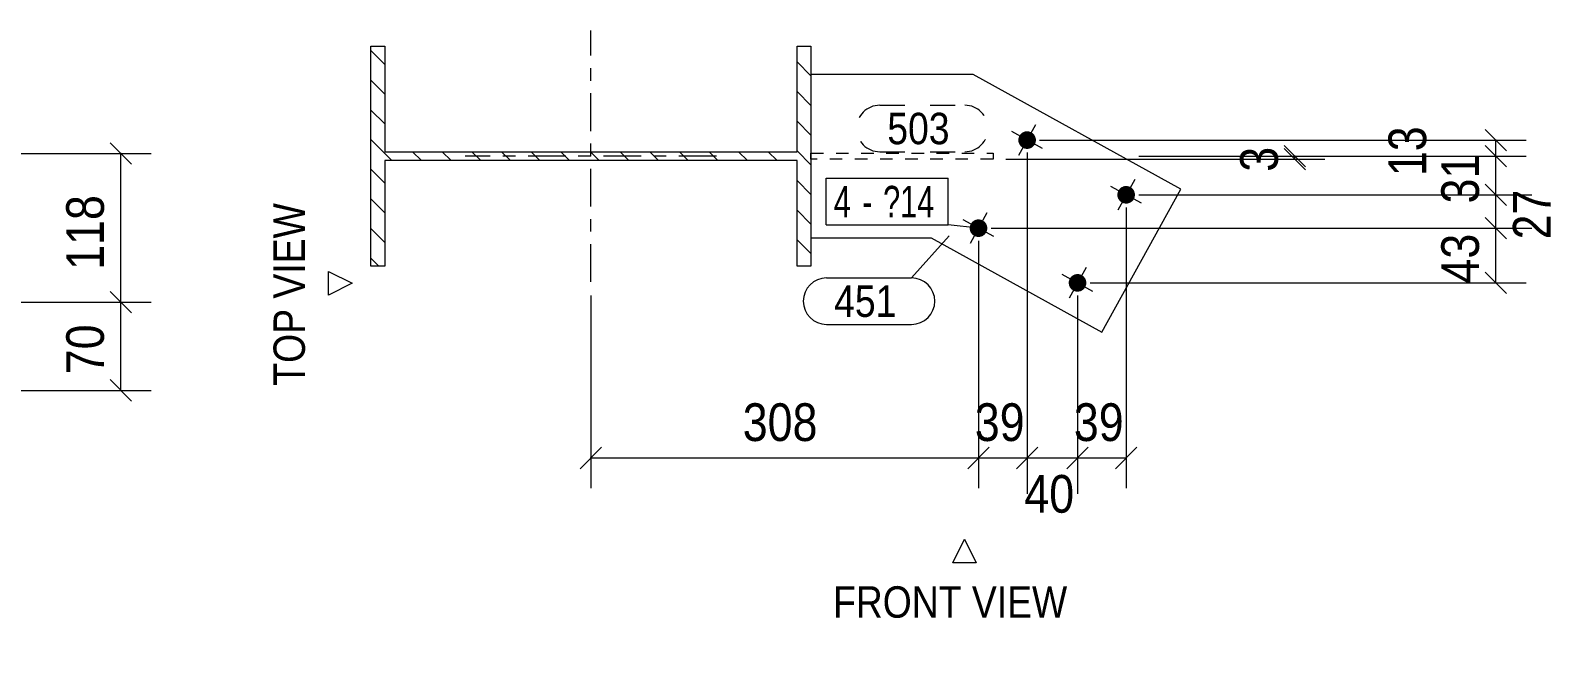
# Model space of a CAD drawing. Header units: millimetres. Extents: x 2 to 579, y 1 to 405.
# Drawn here: x 250.8 to 371.7, y 102.2 to 151.7 of the extents above; entities that cross this region are included whole.
import ezdxf

# ---------------------------------------------------------------- set-up
doc = ezdxf.new("R2010")
doc.units = ezdxf.units.MM
for name, pattern in [('XKITLINE00', [0]), ('XKITLINE01', [4, 1, -1, 1, -1]), ('XKITLINE02', [4, 2, -2]), ('XKITLINE03', [6, 3, -1, 1, -1])]:
    doc.linetypes.add(name, pattern=pattern)
for name, color, linetype, lineweight in [('Bolt', 3, 'Continuous', 0), ('BoltMark', 7, 'Continuous', 0), ('Dimensions', 7, 'Continuous', 0), ('OtherObjectType', 7, 'Continuous', 0), ('Part', 2, 'Continuous', 0), ('PartMark', 7, 'Continuous', 0)]:
    doc.layers.add(name, color=color, linetype=linetype, lineweight=lineweight)
doc.styles.add('ARIAL', font='ARIAL.TTF')
doc.styles.add('ARIAL_NARROW', font='ARIALN.TTF')

# ---------------------------------------------------------------- blocks, each defined once
blk = doc.blocks.new('*A9')
at = {"layer": 'Part', "color": 7, "linetype": 'XKITLINE00', "lineweight": 0}
for p, q in [((278.98, 149.02), (277.88, 150.12)), ((312.88, 150.48), (312.88, 150.48)), ((312.88, 150.48), (312.88, 150.48)), ((312.88, 148.12), (311.78, 149.22)), ((278.98, 146.66), (277.88, 147.76)), ((312.88, 145.76), (311.78, 146.86)), ((278.98, 144.3), (277.88, 145.4)), ((312.88, 143.41), (311.78, 144.51)), ((279.55, 141.38), (277.88, 143.05)), ((281.9, 141.38), (281.2, 142.08)), ((284.26, 141.38), (283.56, 142.08)), ((286.62, 141.38), (285.92, 142.08)), ((288.98, 141.38), (288.28, 142.08)), ((291.33, 141.38), (290.63, 142.08)), ((293.69, 141.38), (292.99, 142.08)), ((296.05, 141.38), (295.35, 142.08)), ((298.4, 141.38), (297.7, 142.08)), ((300.76, 141.38), (300.06, 142.08)), ((303.12, 141.38), (302.42, 142.08)), ((305.48, 141.38), (304.78, 142.08)), ((307.83, 141.38), (307.13, 142.08)), ((310.19, 141.38), (309.49, 142.08)), ((312.88, 141.05), (311.78, 142.15)), ((278.98, 139.59), (277.88, 140.69)), ((312.88, 138.69), (311.78, 139.79)), ((278.98, 137.23), (277.88, 138.33)), ((312.88, 136.33), (311.78, 137.43)), ((278.98, 134.87), (277.88, 135.97)), ((312.88, 133.98), (311.78, 135.08)), ((278.52, 132.98), (277.88, 133.62))]:
    blk.add_line(p, q, dxfattribs=at)
blk = doc.blocks.new('*A87')
at = {"layer": 'Bolt'}
for points in [[(329.71, 142.41), (329.69, 142.43), (329.66, 142.45), (329.63, 142.47), (329.61, 142.5), (329.58, 142.52), (329.56, 142.54), (329.54, 142.57), (329.51, 142.6), (329.5, 142.63), (329.48, 142.66), (329.46, 142.69), (329.45, 142.72), (329.43, 142.75), (329.42, 142.78), (329.41, 142.81), (329.4, 142.85), (329.39, 142.88), (329.39, 142.91), (329.38, 142.95), (329.38, 142.98), (329.38, 143.02), (329.38, 143.05), (329.39, 143.09), (329.39, 143.12), (329.4, 143.15), (329.41, 143.19), (329.42, 143.22), (329.43, 143.25), (329.44, 143.28), (329.45, 143.32), (329.47, 143.35), (329.49, 143.38), (329.51, 143.4), (329.53, 143.43), (329.55, 143.46), (329.57, 143.48), (329.59, 143.51), (329.62, 143.53), (329.65, 143.55), (329.67, 143.58), (329.7, 143.59), (329.73, 143.61), (329.76, 143.63), (329.79, 143.64), (329.82, 143.66), (329.86, 143.67), (329.89, 143.68), (329.92, 143.69), (329.96, 143.7), (329.99, 143.7), (330.02, 143.7), (330.06, 143.71), (330.09, 143.71), (330.13, 143.71), (330.16, 143.7), (330.19, 143.7), (330.23, 143.69), (330.26, 143.68), (330.29, 143.67), (330.33, 143.66), (330.36, 143.65), (330.39, 143.64), (330.42, 143.62), (330.45, 143.6), (330.48, 143.58), (330.51, 143.56), (330.53, 143.54), (330.56, 143.52), (330.58, 143.5), (330.61, 143.47), (330.63, 143.44), (330.65, 143.42), (330.67, 143.39), (330.69, 143.36), (330.7, 143.33), (330.72, 143.3), (330.73, 143.27), (330.74, 143.23), (330.75, 143.2), (330.76, 143.17), (330.77, 143.13), (330.78, 143.1), (330.78, 143.07), (330.78, 143.03), (330.78, 143), (330.78, 142.96), (330.78, 142.93), (330.77, 142.9), (330.77, 142.86), (330.76, 142.83), (330.75, 142.8), (330.74, 142.76), (330.73, 142.73), (330.71, 142.7), (330.7, 142.67), (330.68, 142.64), (330.66, 142.61), (330.64, 142.58), (330.62, 142.56), (330.59, 142.53), (330.57, 142.51), (330.55, 142.48), (330.52, 142.46), (330.49, 142.44), (330.46, 142.42), (330.43, 142.4), (330.4, 142.39), (330.37, 142.37), (330.34, 142.36), (330.31, 142.35), (330.28, 142.33), (330.24, 142.33), (330.21, 142.32), (330.18, 142.31), (330.14, 142.31), (330.11, 142.31), (330.07, 142.31), (330.04, 142.31), (330, 142.31), (329.97, 142.32), (329.94, 142.32), (329.9, 142.33), (329.87, 142.34), (329.84, 142.35), (329.81, 142.36), (329.77, 142.38), (329.74, 142.39)], [(337.59, 138.06), (337.56, 138.08), (337.54, 138.1), (337.51, 138.12), (337.48, 138.15), (337.46, 138.17), (337.44, 138.2), (337.41, 138.22), (337.39, 138.25), (337.37, 138.28), (337.36, 138.31), (337.34, 138.34), (337.32, 138.37), (337.31, 138.4), (337.3, 138.43), (337.29, 138.46), (337.28, 138.5), (337.27, 138.53), (337.27, 138.56), (337.26, 138.6), (337.26, 138.63), (337.26, 138.67), (337.26, 138.7), (337.27, 138.74), (337.27, 138.77), (337.28, 138.8), (337.28, 138.84), (337.29, 138.87), (337.31, 138.9), (337.32, 138.93), (337.33, 138.97), (337.35, 139), (337.37, 139.03), (337.38, 139.05), (337.41, 139.08), (337.43, 139.11), (337.45, 139.14), (337.47, 139.16), (337.5, 139.18), (337.52, 139.21), (337.55, 139.23), (337.58, 139.25), (337.61, 139.26), (337.64, 139.28), (337.67, 139.29), (337.7, 139.31), (337.73, 139.32), (337.77, 139.33), (337.8, 139.34), (337.83, 139.35), (337.87, 139.35), (337.9, 139.36), (337.94, 139.36), (337.97, 139.36), (338.01, 139.36), (338.04, 139.35), (338.07, 139.35), (338.11, 139.34), (338.14, 139.33), (338.17, 139.33), (338.21, 139.31), (338.24, 139.3), (338.27, 139.29), (338.3, 139.27), (338.33, 139.25), (338.36, 139.23), (338.39, 139.21), (338.41, 139.19), (338.44, 139.17), (338.46, 139.15), (338.49, 139.12), (338.51, 139.09), (338.53, 139.07), (338.55, 139.04), (338.57, 139.01), (338.58, 138.98), (338.6, 138.95), (338.61, 138.92), (338.62, 138.89), (338.63, 138.85), (338.64, 138.82), (338.65, 138.79), (338.66, 138.75), (338.66, 138.72), (338.66, 138.68), (338.66, 138.65), (338.66, 138.61), (338.66, 138.58), (338.65, 138.55), (338.65, 138.51), (338.64, 138.48), (338.63, 138.45), (338.62, 138.41), (338.6, 138.38), (338.59, 138.35), (338.57, 138.32), (338.56, 138.29), (338.54, 138.26), (338.52, 138.23), (338.5, 138.21), (338.47, 138.18), (338.45, 138.16), (338.42, 138.13), (338.4, 138.11), (338.37, 138.09), (338.34, 138.07), (338.31, 138.05), (338.28, 138.04), (338.25, 138.02), (338.22, 138.01), (338.19, 138), (338.16, 137.99), (338.12, 137.98), (338.09, 137.97), (338.05, 137.96), (338.02, 137.96), (337.99, 137.96), (337.95, 137.96), (337.92, 137.96), (337.88, 137.96), (337.85, 137.97), (337.82, 137.97), (337.78, 137.98), (337.75, 137.99), (337.72, 138), (337.69, 138.02), (337.65, 138.03), (337.62, 138.05)], [(325.85, 135.41), (325.82, 135.43), (325.79, 135.45), (325.76, 135.47), (325.74, 135.49), (325.71, 135.52), (325.69, 135.54), (325.67, 135.57), (325.65, 135.59), (325.63, 135.62), (325.61, 135.65), (325.59, 135.68), (325.58, 135.71), (325.57, 135.74), (325.55, 135.78), (325.54, 135.81), (325.54, 135.84), (325.53, 135.88), (325.52, 135.91), (325.52, 135.94), (325.52, 135.98), (325.52, 136.01), (325.52, 136.05), (325.52, 136.08), (325.53, 136.12), (325.53, 136.15), (325.54, 136.18), (325.55, 136.22), (325.56, 136.25), (325.57, 136.28), (325.59, 136.31), (325.6, 136.34), (325.62, 136.37), (325.64, 136.4), (325.66, 136.43), (325.68, 136.45), (325.7, 136.48), (325.73, 136.51), (325.75, 136.53), (325.78, 136.55), (325.81, 136.57), (325.84, 136.59), (325.86, 136.61), (325.89, 136.63), (325.93, 136.64), (325.96, 136.65), (325.99, 136.67), (326.02, 136.68), (326.06, 136.68), (326.09, 136.69), (326.12, 136.7), (326.16, 136.7), (326.19, 136.7), (326.23, 136.7), (326.26, 136.7), (326.29, 136.7), (326.33, 136.69), (326.36, 136.69), (326.4, 136.68), (326.43, 136.67), (326.46, 136.66), (326.49, 136.65), (326.52, 136.63), (326.55, 136.62), (326.58, 136.6), (326.61, 136.58), (326.64, 136.56), (326.67, 136.54), (326.69, 136.52), (326.72, 136.49), (326.74, 136.47), (326.76, 136.44), (326.78, 136.41), (326.8, 136.38), (326.82, 136.36), (326.84, 136.33), (326.85, 136.29), (326.87, 136.26), (326.88, 136.23), (326.89, 136.2), (326.9, 136.16), (326.9, 136.13), (326.91, 136.1), (326.91, 136.06), (326.92, 136.03), (326.92, 135.99), (326.91, 135.96), (326.91, 135.93), (326.91, 135.89), (326.9, 135.86), (326.89, 135.82), (326.88, 135.79), (326.87, 135.76), (326.86, 135.73), (326.84, 135.7), (326.83, 135.67), (326.81, 135.64), (326.79, 135.61), (326.77, 135.58), (326.75, 135.55), (326.73, 135.53), (326.7, 135.5), (326.68, 135.48), (326.65, 135.46), (326.63, 135.44), (326.6, 135.42), (326.57, 135.4), (326.54, 135.38), (326.51, 135.37), (326.48, 135.35), (326.44, 135.34), (326.41, 135.33), (326.38, 135.32), (326.34, 135.32), (326.31, 135.31), (326.28, 135.31), (326.24, 135.3), (326.21, 135.3), (326.17, 135.3), (326.14, 135.31), (326.1, 135.31), (326.07, 135.32), (326.04, 135.33), (326, 135.34), (325.97, 135.35), (325.94, 135.36), (325.91, 135.37), (325.88, 135.39)], [(333.73, 131.06), (333.7, 131.08), (333.67, 131.1), (333.64, 131.12), (333.62, 131.14), (333.59, 131.17), (333.57, 131.19), (333.55, 131.22), (333.53, 131.24), (333.51, 131.27), (333.49, 131.3), (333.47, 131.33), (333.46, 131.36), (333.45, 131.4), (333.43, 131.43), (333.42, 131.46), (333.41, 131.49), (333.41, 131.53), (333.4, 131.56), (333.4, 131.6), (333.4, 131.63), (333.4, 131.66), (333.4, 131.7), (333.4, 131.73), (333.4, 131.77), (333.41, 131.8), (333.42, 131.83), (333.43, 131.87), (333.44, 131.9), (333.45, 131.93), (333.47, 131.96), (333.48, 131.99), (333.5, 132.02), (333.52, 132.05), (333.54, 132.08), (333.56, 132.11), (333.58, 132.13), (333.61, 132.16), (333.63, 132.18), (333.66, 132.2), (333.69, 132.22), (333.71, 132.24), (333.74, 132.26), (333.77, 132.28), (333.8, 132.29), (333.84, 132.3), (333.87, 132.32), (333.9, 132.33), (333.93, 132.34), (333.97, 132.34), (334, 132.35), (334.04, 132.35), (334.07, 132.35), (334.11, 132.35), (334.14, 132.35), (334.17, 132.35), (334.21, 132.35), (334.24, 132.34), (334.27, 132.33), (334.31, 132.32), (334.34, 132.31), (334.37, 132.3), (334.4, 132.28), (334.43, 132.27), (334.46, 132.25), (334.49, 132.23), (334.52, 132.21), (334.55, 132.19), (334.57, 132.17), (334.6, 132.14), (334.62, 132.12), (334.64, 132.09), (334.66, 132.06), (334.68, 132.04), (334.7, 132.01), (334.72, 131.98), (334.73, 131.94), (334.75, 131.91), (334.76, 131.88), (334.77, 131.85), (334.78, 131.82), (334.78, 131.78), (334.79, 131.75), (334.79, 131.71), (334.8, 131.68), (334.8, 131.64), (334.79, 131.61), (334.79, 131.58), (334.79, 131.54), (334.78, 131.51), (334.77, 131.48), (334.76, 131.44), (334.75, 131.41), (334.74, 131.38), (334.72, 131.35), (334.71, 131.32), (334.69, 131.29), (334.67, 131.26), (334.65, 131.23), (334.63, 131.2), (334.61, 131.18), (334.58, 131.15), (334.56, 131.13), (334.53, 131.11), (334.5, 131.09), (334.48, 131.07), (334.45, 131.05), (334.42, 131.03), (334.39, 131.02), (334.35, 131), (334.32, 130.99), (334.29, 130.98), (334.26, 130.97), (334.22, 130.97), (334.19, 130.96), (334.15, 130.96), (334.12, 130.95), (334.09, 130.95), (334.05, 130.96), (334.02, 130.96), (333.98, 130.96), (333.95, 130.97), (333.92, 130.98), (333.88, 130.99), (333.85, 131), (333.82, 131.01), (333.79, 131.03), (333.76, 131.04)]]:
    blk.add_hatch(color=3, dxfattribs=at).paths.add_polyline_path(points, flags=17)
at = {"layer": 'Bolt', "color": 3, "linetype": 'XKITLINE00', "lineweight": 0}
for p, q in [((330.76, 144.23), (329.41, 141.78)), ((331.31, 142.33), (328.86, 143.68)), ((339.19, 137.98), (336.74, 139.33)), ((338.64, 139.88), (337.29, 137.43)), ((327.44, 135.33), (324.99, 136.68)), ((326.89, 137.23), (325.54, 134.78)), ((335.32, 130.98), (332.87, 132.33)), ((334.77, 132.88), (333.42, 130.43))]:
    blk.add_line(p, q, dxfattribs=at)
blk = doc.blocks.new('*A88')
at = {"layer": 'Part', "color": 7, "linetype": 'XKITLINE03', "lineweight": 0}
for p, q in [((295.38, 131.73), (295.38, 151.73)), ((305.38, 141.73), (285.38, 141.73))]:
    blk.add_line(p, q, dxfattribs=at)
at = {"layer": 'Part', "color": 2, "linetype": 'XKITLINE00', "lineweight": 0}
for p, q in [((277.88, 132.98), (277.88, 150.48)), ((277.88, 150.48), (278.98, 150.48)), ((278.98, 150.48), (278.98, 142.08)), ((311.78, 142.08), (311.78, 150.48)), ((311.78, 150.48), (312.88, 150.48)), ((312.88, 150.48), (312.88, 132.98)), ((278.98, 142.08), (311.78, 142.08)), ((311.78, 141.38), (278.98, 141.38)), ((278.98, 141.38), (278.98, 132.98)), ((311.78, 132.98), (311.78, 141.38)), ((278.98, 132.98), (277.88, 132.98)), ((312.88, 132.98), (311.78, 132.98))]:
    blk.add_line(p, q, dxfattribs=at)
blk = doc.blocks.new('*A89')
at = {"layer": 'Part', "color": 7, "linetype": 'XKITLINE01', "lineweight": 0}
for p, q in [((312.88, 141.48), (312.88, 141.98)), ((312.88, 141.98), (312.88, 141.98)), ((312.88, 141.98), (327.38, 141.98)), ((327.38, 141.98), (327.38, 141.48)), ((327.38, 141.48), (312.88, 141.48))]:
    blk.add_line(p, q, dxfattribs=at)
blk = doc.blocks.new('*A90')
at = {"layer": 'Part', "color": 2, "linetype": 'XKITLINE00', "lineweight": 0}
for p, q in [((325.8, 148.23), (312.88, 148.23)), ((342.32, 139.11), (325.8, 148.23)), ((336.04, 127.73), (342.32, 139.11)), ((312.88, 135.23), (322.45, 135.23)), ((322.45, 135.23), (336.04, 127.73))]:
    blk.add_line(p, q, dxfattribs=at)
at = {"layer": 'Part', "color": 7, "linetype": 'XKITLINE01', "lineweight": 0}
blk.add_line((312.88, 148.23), (312.88, 135.23), dxfattribs=at)
blk = doc.blocks.new('*A218')
at = {"layer": 'Dimensions', "color": 7, "linetype": 'XKITLINE00', "lineweight": 0}
for p, q in [((257.14, 130.96), (258.84, 129.27)), ((245.57, 130.12), (260.39, 130.12)), ((257.99, 123.11), (257.99, 130.12)), ((257.14, 123.96), (258.84, 122.26)), ((241.71, 123.11), (260.39, 123.11))]:
    blk.add_line(p, q, dxfattribs=at)
at = {"layer": 'Dimensions', "color": 3}
for p in [(257.99, 130.12), (257.99, 123.11)]:
    blk.add_point(p, dxfattribs=at)
at = {"layer": 'Dimensions', "color": 3, "style": 'ARIAL', "width": 0.85}
blk.add_text('70', height=3, rotation=90.0002, dxfattribs=at).set_placement((256.64, 124.39))
blk = doc.blocks.new('*A219')
at = {"layer": 'Dimensions', "color": 7, "linetype": 'XKITLINE00', "lineweight": 0}
for p, q in [((257.14, 142.79), (258.84, 141.09)), ((220.49, 141.94), (260.39, 141.94)), ((257.99, 130.12), (257.99, 141.94)), ((257.14, 130.96), (258.84, 129.27)), ((245.57, 130.12), (260.39, 130.12))]:
    blk.add_line(p, q, dxfattribs=at)
at = {"layer": 'Dimensions', "color": 3}
for p in [(257.99, 141.94), (257.99, 130.12)]:
    blk.add_point(p, dxfattribs=at)
at = {"layer": 'Dimensions', "color": 3, "style": 'ARIAL', "width": 0.85}
blk.add_text('118', height=3, rotation=90.0002, dxfattribs=at).set_placement((256.64, 132.69))
blk = doc.blocks.new('*A247')
at = {"layer": 'Dimensions', "color": 7, "linetype": 'XKITLINE00', "lineweight": 0}
for p, q in [((366.53, 136.85), (368.23, 135.16)), ((327.22, 136), (369.78, 136)), ((367.38, 131.65), (367.38, 136)), ((366.53, 132.5), (368.23, 130.81)), ((335.1, 131.65), (369.78, 131.65))]:
    blk.add_line(p, q, dxfattribs=at)
at = {"layer": 'Dimensions', "color": 3}
for p in [(367.38, 136), (367.38, 131.65)]:
    blk.add_point(p, dxfattribs=at)
at = {"layer": 'Dimensions', "color": 3, "style": 'ARIAL', "width": 0.85}
blk.add_text('43', height=3, rotation=90.0002, dxfattribs=at).set_placement((366.03, 131.6))
blk = doc.blocks.new('*A248')
at = {"layer": 'Dimensions', "color": 7, "linetype": 'XKITLINE00', "lineweight": 0}
for p, q in [((366.53, 139.51), (368.23, 137.81)), ((338.96, 138.66), (370.23, 138.66)), ((367.38, 136), (367.38, 138.66)), ((366.53, 136.85), (368.23, 135.16)), ((327.22, 136), (370.23, 136))]:
    blk.add_line(p, q, dxfattribs=at)
at = {"layer": 'Dimensions', "color": 3}
for p in [(367.38, 138.66), (367.38, 136)]:
    blk.add_point(p, dxfattribs=at)
at = {"layer": 'Dimensions', "color": 3, "style": 'ARIAL', "width": 0.85}
blk.add_text('27', height=3, rotation=90.0002, dxfattribs=at).set_placement((371.73, 135.11))
blk = doc.blocks.new('*A249')
at = {"layer": 'Dimensions', "color": 7, "linetype": 'XKITLINE00', "lineweight": 0}
for p, q in [((338.96, 141.73), (369.78, 141.73)), ((366.53, 142.58), (368.23, 140.88)), ((367.38, 138.66), (367.38, 141.73)), ((366.53, 139.51), (368.23, 137.81)), ((338.96, 138.66), (369.78, 138.66))]:
    blk.add_line(p, q, dxfattribs=at)
at = {"layer": 'Dimensions', "color": 3}
for p in [(367.38, 141.73), (367.38, 138.66)]:
    blk.add_point(p, dxfattribs=at)
at = {"layer": 'Dimensions', "color": 3, "style": 'ARIAL', "width": 0.85}
blk.add_text('31', height=3, rotation=90.0002, dxfattribs=at).set_placement((366.03, 137.97))
blk = doc.blocks.new('*A250')
at = {"layer": 'Dimensions', "color": 7, "linetype": 'XKITLINE00', "lineweight": 0}
for p, q in [((331.08, 143.01), (369.78, 143.01)), ((366.53, 143.86), (368.23, 142.16)), ((367.38, 141.73), (367.38, 143.01)), ((338.96, 141.73), (369.78, 141.73)), ((366.53, 142.58), (368.23, 140.88))]:
    blk.add_line(p, q, dxfattribs=at)
at = {"layer": 'Dimensions', "color": 3}
for p in [(367.38, 143.01), (367.38, 141.73)]:
    blk.add_point(p, dxfattribs=at)
at = {"layer": 'Dimensions', "color": 3, "style": 'ARIAL', "width": 0.85}
blk.add_text('13', height=3, rotation=90.0002, dxfattribs=at).set_placement((361.83, 140.14))
blk = doc.blocks.new('*A251')
at = {"layer": 'Dimensions', "color": 7, "linetype": 'XKITLINE00', "lineweight": 0}
for p, q in [((338.96, 141.73), (353.78, 141.73)), ((350.53, 142.58), (352.23, 140.88)), ((350.53, 142.33), (352.23, 140.63)), ((351.38, 141.48), (351.38, 141.73)), ((328.38, 141.48), (353.78, 141.48))]:
    blk.add_line(p, q, dxfattribs=at)
at = {"layer": 'Dimensions', "color": 3}
for p in [(351.38, 141.73), (351.38, 141.48)]:
    blk.add_point(p, dxfattribs=at)
at = {"layer": 'Dimensions', "color": 3, "style": 'ARIAL', "width": 0.85}
blk.add_text('3', height=3, rotation=90.0002, dxfattribs=at).set_placement((350.03, 140.49))
blk = doc.blocks.new('*A252')
at = {"layer": 'Dimensions', "color": 7, "linetype": 'XKITLINE00', "lineweight": 0}
for p, q in [((326.22, 135), (326.22, 115.33)), ((295.38, 130.65), (295.38, 115.33)), ((296.23, 118.58), (294.53, 116.88)), ((327.06, 118.58), (325.37, 116.88)), ((295.38, 117.73), (326.22, 117.73))]:
    blk.add_line(p, q, dxfattribs=at)
at = {"layer": 'Dimensions', "color": 3}
for p in [(295.38, 117.73), (326.22, 117.73)]:
    blk.add_point(p, dxfattribs=at)
at = {"layer": 'Dimensions', "color": 3, "style": 'ARIAL', "width": 0.85}
blk.add_text('308', height=3, dxfattribs=at).set_placement((307.46, 119.08))
blk = doc.blocks.new('*A253')
at = {"layer": 'Dimensions', "color": 7, "linetype": 'XKITLINE00', "lineweight": 0}
for p, q in [((330.08, 142.01), (330.08, 115.33)), ((326.22, 135), (326.22, 115.33)), ((327.06, 118.58), (325.37, 116.88)), ((330.93, 118.58), (329.23, 116.88)), ((326.22, 117.73), (330.08, 117.73))]:
    blk.add_line(p, q, dxfattribs=at)
at = {"layer": 'Dimensions', "color": 3}
for p in [(326.22, 117.73), (330.08, 117.73)]:
    blk.add_point(p, dxfattribs=at)
at = {"layer": 'Dimensions', "color": 3, "style": 'ARIAL', "width": 0.85}
blk.add_text('39', height=3, dxfattribs=at).set_placement((325.92, 119.08))
blk = doc.blocks.new('*A254')
at = {"layer": 'Dimensions', "color": 7, "linetype": 'XKITLINE00', "lineweight": 0}
for p, q in [((330.08, 142.01), (330.08, 114.88)), ((334.1, 130.65), (334.1, 114.88)), ((330.93, 118.58), (329.23, 116.88)), ((334.94, 118.58), (333.25, 116.88)), ((330.08, 117.73), (334.1, 117.73))]:
    blk.add_line(p, q, dxfattribs=at)
at = {"layer": 'Dimensions', "color": 3}
for p in [(330.08, 117.73), (334.1, 117.73)]:
    blk.add_point(p, dxfattribs=at)
at = {"layer": 'Dimensions', "color": 3, "style": 'ARIAL', "width": 0.85}
blk.add_text('40', height=3, dxfattribs=at).set_placement((329.86, 113.38))
blk = doc.blocks.new('*A255')
at = {"layer": 'Dimensions', "color": 7, "linetype": 'XKITLINE00', "lineweight": 0}
for p, q in [((337.96, 137.66), (337.96, 115.33)), ((334.1, 130.65), (334.1, 115.33)), ((334.94, 118.58), (333.25, 116.88)), ((338.81, 118.58), (337.11, 116.88)), ((334.1, 117.73), (337.96, 117.73))]:
    blk.add_line(p, q, dxfattribs=at)
at = {"layer": 'Dimensions', "color": 3}
for p in [(334.1, 117.73), (337.96, 117.73)]:
    blk.add_point(p, dxfattribs=at)
at = {"layer": 'Dimensions', "color": 3, "style": 'ARIAL', "width": 0.85}
blk.add_text('39', height=3, dxfattribs=at).set_placement((333.8, 119.08))
blk = doc.blocks.new('*A256')
at = {"layer": 'BoltMark', "color": 7, "linetype": 'XKITLINE00', "lineweight": 0}
for p, q in [((314.1, 139.97), (323.79, 139.97)), ((314.1, 136.27), (314.1, 139.97)), ((323.79, 136.27), (323.79, 139.97)), ((314.1, 136.27), (323.79, 136.27)), ((326.22, 136), (323.79, 136.27))]:
    blk.add_line(p, q, dxfattribs=at)
at = {"layer": 'BoltMark', "color": 3, "style": 'ARIAL_NARROW', "width": 0.85}
for s, p in [('4', (314.7, 136.87)), ('?14', (318.63, 136.87)), ('-', (316.97, 136.87))]:
    blk.add_text(s, height=2.5, dxfattribs=at).set_placement(p)
blk = doc.blocks.new('*A257')
at = {"layer": 'PartMark', "color": 7, "linetype": 'XKITLINE00', "lineweight": 0}
for p, q in [((323.89, 135.4), (320.89, 132.05)), ((314.13, 132.05), (320.89, 132.05)), ((314.13, 128.35), (320.89, 128.35))]:
    blk.add_line(p, q, dxfattribs=at)
for centre, start, end in [((314.13, 130.2), 90, 270), ((320.89, 130.2), 270, 90)]:
    blk.add_arc(centre, 1.85, start, end, dxfattribs=at)
at = {"layer": 'PartMark', "color": 3, "style": 'ARIAL', "width": 0.85}
blk.add_text('451', height=2.5, dxfattribs=at).set_placement((314.73, 128.95))
blk = doc.blocks.new('*A258')
at = {"layer": 'PartMark', "color": 7, "linetype": 'XKITLINE02', "lineweight": 0}
for p, q in [((318.36, 145.78), (325.13, 145.78)), ((318.36, 142.08), (325.13, 142.08))]:
    blk.add_line(p, q, dxfattribs=at)
for centre, start, end in [((318.36, 143.93), 90, 270), ((325.13, 143.93), 270, 90)]:
    blk.add_arc(centre, 1.85, start, end, dxfattribs=at)
at = {"layer": 'PartMark', "color": 3, "style": 'ARIAL', "width": 0.85}
blk.add_text('503', height=2.5, dxfattribs=at).set_placement((318.96, 142.68))
blk = doc.blocks.new('*A259')
at = {"layer": 'OtherObjectType', "color": 7, "linetype": 'XKITLINE00', "lineweight": 0}
for p, q in [((274.5, 130.69), (274.5, 132.57)), ((274.5, 132.57), (276.38, 131.63)), ((276.38, 131.63), (274.5, 130.69)), ((276.38, 131.63), (276.38, 131.63)), ((324.17, 109.4), (325.1, 111.28)), ((325.1, 111.28), (326.04, 109.4)), ((325.1, 111.28), (325.1, 111.28)), ((326.04, 109.4), (324.17, 109.4)), ((316.77, 97.28), (324.19, 97.28))]:
    blk.add_line(p, q, dxfattribs=at)
at = {"layer": 'OtherObjectType', "color": 7, "style": 'ARIAL', "width": 0.85}
blk.add_text('TOP VIEW', height=2.5, rotation=90, dxfattribs=at).set_placement((272.63, 123.48))
for s, p in [('FRONT VIEW', (314.64, 105.03)), ('C', (316.77, 98.03)), ('C', (321.78, 98.03)), ('-', (319.92, 98.03))]:
    blk.add_text(s, height=2.5, dxfattribs=at).set_placement(p)

msp = doc.modelspace()

# ---------------------------------------------------------------- block references
at = {"lineweight": 0}
for name in ['*A88', '*A9', '*A90', '*A258', '*A87', '*A250', '*A219', '*A89', '*A253', '*A251', '*A254', '*A249', '*A256', '*A248', '*A247', '*A255', '*A252', '*A257', '*A218']:
    msp.add_blockref(name, (0, 0), dxfattribs=at)
at = {"layer": 'OtherObjectType', "lineweight": 0}
msp.add_blockref('*A259', (0, 0), dxfattribs=at)

doc.saveas('drawing.dxf')
